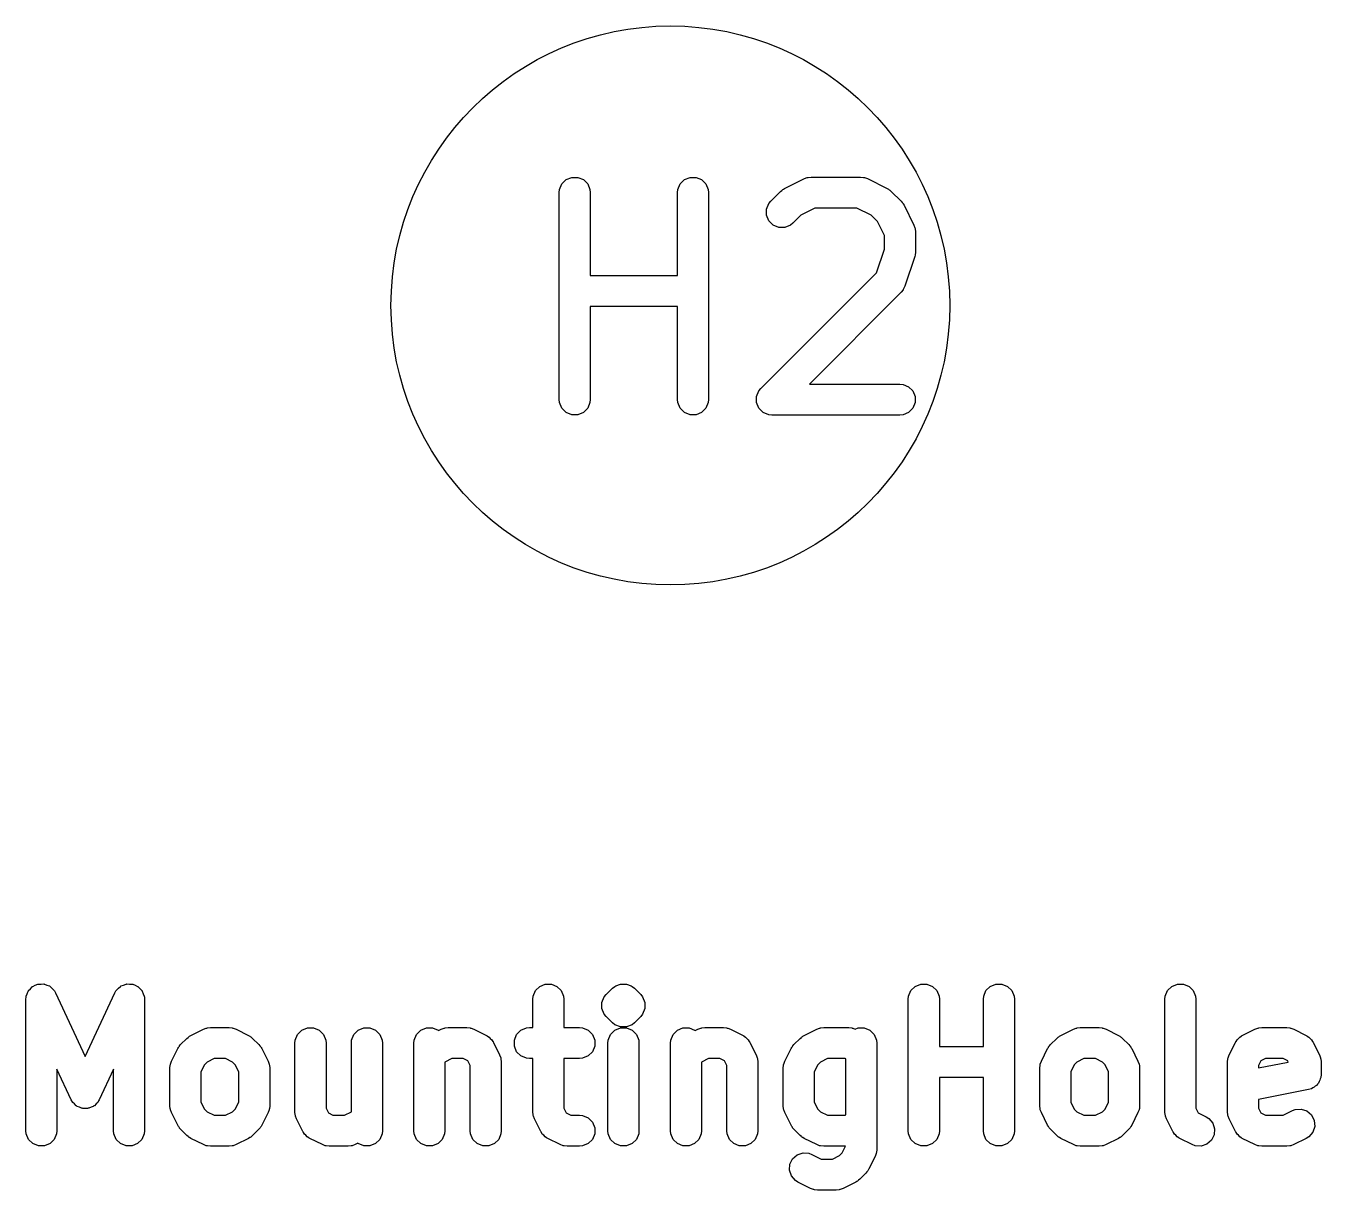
# Model space of a CAD drawing. Header units: inches. Extents: x 4.65 to 7.43, y -3.99 to -2.61.
# Drawn here: x 4.7199 to 4.9663, y -3.9871 to -3.7657 of the extents above; entities that cross this region are included whole.
import ezdxf

# ---------------------------------------------------------------- set-up
doc = ezdxf.new("R2010")
doc.units = ezdxf.units.IN
doc.header["$MEASUREMENT"] = 0
doc.layers.add('BLACK', color=250, linetype='CONTINUOUS')

msp = doc.modelspace()

# ---------------------------------------------------------------- linework, layer by layer
at = {"layer": 'BLACK', "linetype": 'CONTINUOUS'}
for p, q in [((4.82144, -3.79686), (4.82188, -3.79579)), ((4.82188, -3.79579), (4.82269, -3.79498)), ((4.82269, -3.79498), (4.82376, -3.79454)), ((4.82376, -3.79454), (4.82491, -3.79454)), ((4.82491, -3.79454), (4.82597, -3.79498)), ((4.82597, -3.79498), (4.82679, -3.79579)), ((4.82679, -3.79579), (4.82723, -3.79686)), ((4.84394, -3.79686), (4.84438, -3.79579)), ((4.84438, -3.79579), (4.84519, -3.79498)), ((4.84519, -3.79498), (4.84626, -3.79454)), ((4.84626, -3.79454), (4.84741, -3.79454)), ((4.84741, -3.79454), (4.84847, -3.79498)), ((4.84847, -3.79498), (4.84929, -3.79579)), ((4.84929, -3.79579), (4.84973, -3.79686)), ((4.86401, -3.79682), (4.86426, -3.79667)), ((4.86426, -3.79667), (4.86801, -3.79479)), ((4.86801, -3.79479), (4.86855, -3.79459)), ((4.86855, -3.79459), (4.86865, -3.79458)), ((4.86865, -3.79458), (4.86875, -3.79454)), ((4.86875, -3.79454), (4.86933, -3.79448)), ((4.86933, -3.79448), (4.8787, -3.79448)), ((4.8787, -3.79448), (4.87928, -3.79454)), ((4.87928, -3.79454), (4.87938, -3.79458)), ((4.87938, -3.79458), (4.87948, -3.79459)), ((4.87948, -3.79459), (4.88002, -3.79479)), ((4.88002, -3.79479), (4.88377, -3.79667)), ((4.88377, -3.79667), (4.88402, -3.79682)), ((4.82138, -3.79743), (4.82144, -3.79686)), ((4.82138, -3.8368), (4.82138, -3.79743)), ((4.82723, -3.79686), (4.82729, -3.79743)), ((4.82729, -3.79743), (4.82729, -3.81323)), ((4.84388, -3.79743), (4.84394, -3.79686)), ((4.84388, -3.81323), (4.84388, -3.79743)), ((4.84973, -3.79686), (4.84978, -3.79743)), ((4.84978, -3.79743), (4.84978, -3.8368)), ((4.86125, -3.79954), (4.86162, -3.7991)), ((4.86162, -3.7991), (4.86349, -3.79722)), ((4.86349, -3.79722), (4.86372, -3.79703)), ((4.86372, -3.79703), (4.86377, -3.79698)), ((4.86377, -3.79698), (4.86386, -3.79692)), ((4.86386, -3.79692), (4.86394, -3.79685)), ((4.86394, -3.79685), (4.86401, -3.79682)), ((4.88402, -3.79682), (4.88409, -3.79685)), ((4.88409, -3.79685), (4.88417, -3.79692)), ((4.88417, -3.79692), (4.88426, -3.79698)), ((4.88426, -3.79698), (4.88431, -3.79703)), ((4.88431, -3.79703), (4.88454, -3.79722)), ((4.88454, -3.79722), (4.88641, -3.7991)), ((4.88641, -3.7991), (4.8866, -3.79932)), ((4.86081, -3.80061), (4.86125, -3.79954)), ((4.86081, -3.80176), (4.86081, -3.80061)), ((4.87003, -3.80039), (4.86733, -3.80174)), ((4.87801, -3.80039), (4.87003, -3.80039)), ((4.8807, -3.80174), (4.87801, -3.80039)), ((4.8866, -3.79932), (4.88666, -3.79937)), ((4.88666, -3.79937), (4.88672, -3.79946)), ((4.88672, -3.79946), (4.88678, -3.79954)), ((4.88678, -3.79954), (4.88681, -3.79961)), ((4.88681, -3.79961), (4.88697, -3.79986)), ((4.88697, -3.79986), (4.88884, -3.80361)), ((4.86125, -3.80282), (4.86081, -3.80176)), ((4.86206, -3.80364), (4.86125, -3.80282)), ((4.86313, -3.80408), (4.86206, -3.80364)), ((4.86428, -3.80408), (4.86313, -3.80408)), ((4.86534, -3.80364), (4.86428, -3.80408)), ((4.86579, -3.80327), (4.86534, -3.80364)), ((4.86733, -3.80174), (4.86579, -3.80327)), ((4.8819, -3.80293), (4.8807, -3.80174)), ((4.88325, -3.80563), (4.8819, -3.80293)), ((4.88884, -3.80361), (4.88905, -3.80415)), ((4.88325, -3.8082), (4.88325, -3.80563)), ((4.88905, -3.80415), (4.88906, -3.80426)), ((4.88906, -3.80426), (4.8891, -3.80436)), ((4.8891, -3.80436), (4.88915, -3.80493)), ((4.88915, -3.80493), (4.88915, -3.80868)), ((4.88175, -3.81271), (4.88325, -3.8082)), ((4.88913, -3.80905), (4.88911, -3.80915)), ((4.88915, -3.80868), (4.88913, -3.80897)), ((4.88913, -3.80897), (4.88913, -3.80905)), ((4.889, -3.80962), (4.88713, -3.81524)), ((4.88907, -3.80933), (4.889, -3.80962)), ((4.8891, -3.80926), (4.88907, -3.80933)), ((4.88911, -3.80915), (4.8891, -3.80926)), ((4.82729, -3.81323), (4.84388, -3.81323)), ((4.85974, -3.83472), (4.88175, -3.81271)), ((4.88641, -3.81639), (4.86896, -3.83385)), ((4.88678, -3.81595), (4.88641, -3.81639)), ((4.88682, -3.81585), (4.88678, -3.81595)), ((4.88689, -3.81577), (4.88682, -3.81585)), ((4.88713, -3.81524), (4.88689, -3.81577)), ((4.84388, -3.81913), (4.82729, -3.81913)), ((4.82729, -3.81913), (4.82729, -3.8368)), ((4.84388, -3.8368), (4.84388, -3.81913)), ((4.85893, -3.83623), (4.85937, -3.83516)), ((4.85937, -3.83516), (4.85974, -3.83472)), ((4.86896, -3.83385), (4.8862, -3.83385)), ((4.8862, -3.83385), (4.88678, -3.83391)), ((4.88678, -3.83391), (4.88784, -3.83435)), ((4.88784, -3.83435), (4.88866, -3.83516)), ((4.88866, -3.83516), (4.8891, -3.83623)), ((4.82144, -3.83738), (4.82138, -3.8368)), ((4.82188, -3.83844), (4.82144, -3.83738)), ((4.82269, -3.83926), (4.82188, -3.83844)), ((4.82679, -3.83844), (4.82597, -3.83926)), ((4.82723, -3.83738), (4.82679, -3.83844)), ((4.82729, -3.8368), (4.82723, -3.83738)), ((4.84394, -3.83738), (4.84388, -3.8368)), ((4.84438, -3.83844), (4.84394, -3.83738)), ((4.84519, -3.83926), (4.84438, -3.83844)), ((4.84929, -3.83844), (4.84847, -3.83926)), ((4.84973, -3.83738), (4.84929, -3.83844)), ((4.84978, -3.8368), (4.84973, -3.83738)), ((4.85893, -3.83738), (4.85893, -3.83623)), ((4.85937, -3.83844), (4.85893, -3.83738)), ((4.86019, -3.83926), (4.85937, -3.83844)), ((4.88866, -3.83844), (4.88784, -3.83926)), ((4.8891, -3.83738), (4.88866, -3.83844)), ((4.8891, -3.83623), (4.8891, -3.83738)), ((4.82376, -3.8397), (4.82269, -3.83926)), ((4.82491, -3.8397), (4.82376, -3.8397)), ((4.82597, -3.83926), (4.82491, -3.8397)), ((4.84626, -3.8397), (4.84519, -3.83926)), ((4.84741, -3.8397), (4.84626, -3.8397)), ((4.84847, -3.83926), (4.84741, -3.8397)), ((4.86125, -3.8397), (4.86019, -3.83926)), ((4.86183, -3.83976), (4.86125, -3.8397)), ((4.8862, -3.83976), (4.86183, -3.83976)), ((4.88678, -3.8397), (4.8862, -3.83976)), ((4.88784, -3.83926), (4.88678, -3.8397)), ((4.72018, -3.94978), (4.72035, -3.94929)), ((4.72035, -3.94929), (4.7204, -3.94925)), ((4.7204, -3.94925), (4.72042, -3.94918)), ((4.72042, -3.94918), (4.72078, -3.94882)), ((4.72078, -3.94882), (4.72113, -3.94844)), ((4.72113, -3.94844), (4.72119, -3.94842)), ((4.72119, -3.94842), (4.72124, -3.94837)), ((4.72124, -3.94837), (4.72171, -3.94817)), ((4.72171, -3.94817), (4.72217, -3.94796)), ((4.72217, -3.94796), (4.72224, -3.94795)), ((4.72224, -3.94795), (4.7223, -3.94793)), ((4.7223, -3.94793), (4.72281, -3.94793)), ((4.72281, -3.94793), (4.72333, -3.94791)), ((4.72333, -3.94791), (4.72339, -3.94793)), ((4.72339, -3.94793), (4.72345, -3.94793)), ((4.72345, -3.94793), (4.72393, -3.94813)), ((4.72393, -3.94813), (4.72441, -3.9483)), ((4.72441, -3.9483), (4.72446, -3.94834)), ((4.72446, -3.94834), (4.72452, -3.94837)), ((4.72452, -3.94837), (4.72488, -3.94873)), ((4.72488, -3.94873), (4.72526, -3.94908)), ((4.72526, -3.94908), (4.7253, -3.94916)), ((4.7253, -3.94916), (4.72533, -3.94918)), ((4.72533, -3.94918), (4.72536, -3.94925)), ((4.72536, -3.94925), (4.72555, -3.94958)), ((4.73687, -3.94958), (4.73706, -3.94925)), ((4.73706, -3.94925), (4.73709, -3.94918)), ((4.73709, -3.94918), (4.73712, -3.94916)), ((4.73712, -3.94916), (4.73716, -3.94908)), ((4.73716, -3.94908), (4.73754, -3.94873)), ((4.73754, -3.94873), (4.7379, -3.94837)), ((4.7379, -3.94837), (4.73796, -3.94834)), ((4.73796, -3.94834), (4.73801, -3.9483)), ((4.73801, -3.9483), (4.73849, -3.94813)), ((4.73849, -3.94813), (4.73897, -3.94793)), ((4.73897, -3.94793), (4.73903, -3.94793)), ((4.73903, -3.94793), (4.7391, -3.94791)), ((4.7391, -3.94791), (4.73961, -3.94793)), ((4.73961, -3.94793), (4.74012, -3.94793)), ((4.74012, -3.94793), (4.74018, -3.94795)), ((4.74018, -3.94795), (4.74025, -3.94796)), ((4.74025, -3.94796), (4.74071, -3.94817)), ((4.74071, -3.94817), (4.74118, -3.94837)), ((4.74118, -3.94837), (4.74123, -3.94842)), ((4.74123, -3.94842), (4.74129, -3.94844)), ((4.74129, -3.94844), (4.74164, -3.94882)), ((4.74164, -3.94882), (4.742, -3.94918)), ((4.742, -3.94918), (4.74202, -3.94925)), ((4.74202, -3.94925), (4.74207, -3.94929)), ((4.74207, -3.94929), (4.74224, -3.94978)), ((4.81641, -3.95025), (4.81685, -3.94918)), ((4.81685, -3.94918), (4.81766, -3.94837)), ((4.81766, -3.94837), (4.81873, -3.94793)), ((4.81873, -3.94793), (4.81988, -3.94793)), ((4.81988, -3.94793), (4.82095, -3.94837)), ((4.82095, -3.94837), (4.82176, -3.94918)), ((4.82176, -3.94918), (4.8222, -3.95025)), ((4.83031, -3.94993), (4.8315, -3.94874)), ((4.8315, -3.94874), (4.83195, -3.94837)), ((4.83195, -3.94837), (4.83212, -3.9483)), ((4.83212, -3.9483), (4.83302, -3.94793)), ((4.83302, -3.94793), (4.83417, -3.94793)), ((4.83417, -3.94793), (4.83506, -3.9483)), ((4.83506, -3.9483), (4.83523, -3.94837)), ((4.83523, -3.94837), (4.83568, -3.94874)), ((4.83568, -3.94874), (4.83687, -3.94993)), ((4.88784, -3.95025), (4.88828, -3.94918)), ((4.88828, -3.94918), (4.88909, -3.94837)), ((4.88909, -3.94837), (4.89016, -3.94793)), ((4.89016, -3.94793), (4.89131, -3.94793)), ((4.89131, -3.94793), (4.89237, -3.94837)), ((4.89237, -3.94837), (4.89319, -3.94918)), ((4.89319, -3.94918), (4.89363, -3.95025)), ((4.90212, -3.95025), (4.90256, -3.94918)), ((4.90256, -3.94918), (4.90338, -3.94837)), ((4.90338, -3.94837), (4.90444, -3.94793)), ((4.90444, -3.94793), (4.9056, -3.94793)), ((4.9056, -3.94793), (4.90666, -3.94837)), ((4.90666, -3.94837), (4.90747, -3.94918)), ((4.90747, -3.94918), (4.90792, -3.95025)), ((4.93665, -3.95025), (4.93709, -3.94918)), ((4.93709, -3.94918), (4.9379, -3.94837)), ((4.9379, -3.94837), (4.93897, -3.94793)), ((4.93897, -3.94793), (4.94012, -3.94793)), ((4.94012, -3.94793), (4.94118, -3.94837)), ((4.94118, -3.94837), (4.942, -3.94918)), ((4.942, -3.94918), (4.94244, -3.95025)), ((4.71992, -3.95083), (4.71996, -3.95045)), ((4.71992, -3.97583), (4.71992, -3.95083)), ((4.71996, -3.95038), (4.71997, -3.95034)), ((4.71996, -3.95045), (4.71996, -3.95038)), ((4.71997, -3.95034), (4.71998, -3.95025)), ((4.71998, -3.95025), (4.72018, -3.94978)), ((4.72555, -3.94958), (4.73121, -3.9617)), ((4.73121, -3.9617), (4.73687, -3.94958)), ((4.74224, -3.94978), (4.74244, -3.95025)), ((4.74244, -3.95025), (4.74245, -3.95034)), ((4.74245, -3.95034), (4.74246, -3.95038)), ((4.74246, -3.95038), (4.74246, -3.95045)), ((4.74246, -3.95045), (4.7425, -3.95083)), ((4.7425, -3.95083), (4.7425, -3.97583)), ((4.81635, -3.95083), (4.81641, -3.95025)), ((4.81635, -3.95621), (4.81635, -3.95083)), ((4.8222, -3.95025), (4.82226, -3.95083)), ((4.82226, -3.95083), (4.82226, -3.95621)), ((4.8295, -3.95144), (4.82995, -3.95038)), ((4.8295, -3.95259), (4.8295, -3.95144)), ((4.82995, -3.95038), (4.83031, -3.94993)), ((4.83687, -3.94993), (4.83724, -3.95038)), ((4.83724, -3.95038), (4.83768, -3.95144)), ((4.83768, -3.95144), (4.83768, -3.95259)), ((4.88778, -3.95083), (4.88784, -3.95025)), ((4.88778, -3.97583), (4.88778, -3.95083)), ((4.89363, -3.95025), (4.89369, -3.95083)), ((4.89369, -3.95083), (4.89369, -3.95978)), ((4.90207, -3.95083), (4.90212, -3.95025)), ((4.90207, -3.95978), (4.90207, -3.95083)), ((4.90792, -3.95025), (4.90797, -3.95083)), ((4.90797, -3.95083), (4.90797, -3.97583)), ((4.93659, -3.95083), (4.93665, -3.95025)), ((4.93659, -3.97225), (4.93659, -3.95083)), ((4.94244, -3.95025), (4.9425, -3.95083)), ((4.9425, -3.95083), (4.9425, -3.97156)), ((4.82995, -3.95366), (4.8295, -3.95259)), ((4.83031, -3.9541), (4.82995, -3.95366)), ((4.8315, -3.95529), (4.83031, -3.9541)), ((4.83687, -3.9541), (4.83568, -3.95529)), ((4.83724, -3.95366), (4.83687, -3.9541)), ((4.83768, -3.95259), (4.83724, -3.95366)), ((4.75132, -3.95771), (4.7537, -3.95652)), ((4.7537, -3.95652), (4.75424, -3.95631)), ((4.75424, -3.95631), (4.75435, -3.9563)), ((4.75435, -3.9563), (4.75444, -3.95626)), ((4.75444, -3.95626), (4.75502, -3.95621)), ((4.75502, -3.95621), (4.75859, -3.95621)), ((4.75859, -3.95621), (4.75917, -3.95626)), ((4.75917, -3.95626), (4.75927, -3.9563)), ((4.75927, -3.9563), (4.75937, -3.95631)), ((4.75937, -3.95631), (4.75991, -3.95652)), ((4.75991, -3.95652), (4.76229, -3.95771)), ((4.77161, -3.95752), (4.77243, -3.9567)), ((4.77243, -3.9567), (4.77349, -3.95626)), ((4.77349, -3.95626), (4.77464, -3.95626)), ((4.77464, -3.95626), (4.77571, -3.9567)), ((4.77571, -3.9567), (4.77652, -3.95752)), ((4.78233, -3.95752), (4.78314, -3.9567)), ((4.78314, -3.9567), (4.78421, -3.95626)), ((4.78421, -3.95626), (4.78536, -3.95626)), ((4.78536, -3.95626), (4.78642, -3.9567)), ((4.78642, -3.9567), (4.78724, -3.95752)), ((4.79423, -3.95752), (4.79505, -3.9567)), ((4.79505, -3.9567), (4.79611, -3.95626)), ((4.79611, -3.95626), (4.79726, -3.95626)), ((4.79726, -3.95626), (4.79833, -3.9567)), ((4.79833, -3.9567), (4.79841, -3.95678)), ((4.79841, -3.95678), (4.79894, -3.95652)), ((4.79894, -3.95652), (4.79948, -3.95631)), ((4.79948, -3.95631), (4.79958, -3.9563)), ((4.79958, -3.9563), (4.79968, -3.95626)), ((4.79968, -3.95626), (4.80026, -3.95621)), ((4.80026, -3.95621), (4.80383, -3.95621)), ((4.80383, -3.95621), (4.80441, -3.95626)), ((4.80441, -3.95626), (4.8045, -3.9563)), ((4.8045, -3.9563), (4.80461, -3.95631)), ((4.80461, -3.95631), (4.80515, -3.95652)), ((4.80515, -3.95652), (4.80753, -3.95771)), ((4.81328, -3.95752), (4.81409, -3.9567)), ((4.81409, -3.9567), (4.81516, -3.95626)), ((4.81516, -3.95626), (4.81573, -3.95621)), ((4.81573, -3.95621), (4.81635, -3.95621)), ((4.82226, -3.95621), (4.82526, -3.95621)), ((4.82526, -3.95621), (4.82583, -3.95626)), ((4.82583, -3.95626), (4.8269, -3.9567)), ((4.8269, -3.9567), (4.82771, -3.95752)), ((4.83114, -3.95752), (4.83195, -3.9567)), ((4.83195, -3.95566), (4.8315, -3.95529)), ((4.83302, -3.9561), (4.83195, -3.95566)), ((4.83195, -3.9567), (4.83302, -3.95626)), ((4.83417, -3.9561), (4.83302, -3.9561)), ((4.83302, -3.9561), (4.83302, -3.9561)), ((4.83302, -3.95626), (4.83417, -3.95626)), ((4.83523, -3.95566), (4.83417, -3.9561)), ((4.83417, -3.9561), (4.83417, -3.9561)), ((4.83417, -3.95626), (4.83523, -3.9567)), ((4.83568, -3.95529), (4.83523, -3.95566)), ((4.83523, -3.9567), (4.83605, -3.95752)), ((4.84304, -3.95752), (4.84386, -3.9567)), ((4.84386, -3.9567), (4.84492, -3.95626)), ((4.84492, -3.95626), (4.84607, -3.95626)), ((4.84607, -3.95626), (4.84714, -3.9567)), ((4.84714, -3.9567), (4.84722, -3.95678)), ((4.84722, -3.95678), (4.84775, -3.95652)), ((4.84775, -3.95652), (4.84829, -3.95631)), ((4.84829, -3.95631), (4.84839, -3.9563)), ((4.84839, -3.9563), (4.84849, -3.95626)), ((4.84849, -3.95626), (4.84907, -3.95621)), ((4.84907, -3.95621), (4.85264, -3.95621)), ((4.85264, -3.95621), (4.85321, -3.95626)), ((4.85321, -3.95626), (4.85331, -3.9563)), ((4.85331, -3.9563), (4.85342, -3.95631)), ((4.85342, -3.95631), (4.85396, -3.95652)), ((4.85396, -3.95652), (4.85634, -3.95771)), ((4.86798, -3.95771), (4.87037, -3.95652)), ((4.87037, -3.95652), (4.87091, -3.95631)), ((4.87091, -3.95631), (4.87101, -3.9563)), ((4.87101, -3.9563), (4.87111, -3.95626)), ((4.87111, -3.95626), (4.87169, -3.95621)), ((4.87169, -3.95621), (4.87645, -3.95621)), ((4.87645, -3.95621), (4.87702, -3.95626)), ((4.87702, -3.95626), (4.87712, -3.9563)), ((4.87712, -3.9563), (4.87723, -3.95631)), ((4.87723, -3.95631), (4.8777, -3.95649)), ((4.8777, -3.95649), (4.87825, -3.95626)), ((4.87825, -3.95626), (4.87941, -3.95626)), ((4.87941, -3.95626), (4.88047, -3.9567)), ((4.88047, -3.9567), (4.88128, -3.95752)), ((4.91679, -3.95771), (4.91918, -3.95652)), ((4.91918, -3.95652), (4.91972, -3.95631)), ((4.91972, -3.95631), (4.91982, -3.9563)), ((4.91982, -3.9563), (4.91992, -3.95626)), ((4.91992, -3.95626), (4.9205, -3.95621)), ((4.9205, -3.95621), (4.92407, -3.95621)), ((4.92407, -3.95621), (4.92464, -3.95626)), ((4.92464, -3.95626), (4.92474, -3.9563)), ((4.92474, -3.9563), (4.92485, -3.95631)), ((4.92485, -3.95631), (4.92539, -3.95652)), ((4.92539, -3.95652), (4.92777, -3.95771)), ((4.95132, -3.95771), (4.9537, -3.95652)), ((4.9537, -3.95652), (4.95424, -3.95631)), ((4.95424, -3.95631), (4.95435, -3.9563)), ((4.95435, -3.9563), (4.95444, -3.95626)), ((4.95444, -3.95626), (4.95502, -3.95621)), ((4.95502, -3.95621), (4.95978, -3.95621)), ((4.95978, -3.95621), (4.96036, -3.95626)), ((4.96036, -3.95626), (4.96046, -3.9563)), ((4.96046, -3.9563), (4.96056, -3.95631)), ((4.96056, -3.95631), (4.9611, -3.95652)), ((4.9611, -3.95652), (4.96348, -3.95771)), ((4.74936, -3.95945), (4.75055, -3.95826)), ((4.75055, -3.95826), (4.75078, -3.95808)), ((4.75078, -3.95808), (4.75083, -3.95802)), ((4.75083, -3.95802), (4.75092, -3.95796)), ((4.75092, -3.95796), (4.751, -3.95789)), ((4.751, -3.95789), (4.75107, -3.95786)), ((4.75107, -3.95786), (4.75132, -3.95771)), ((4.76229, -3.95771), (4.76254, -3.95786)), ((4.76254, -3.95786), (4.76261, -3.95789)), ((4.76261, -3.95789), (4.76269, -3.95796)), ((4.76269, -3.95796), (4.76278, -3.95802)), ((4.76278, -3.95802), (4.76283, -3.95808)), ((4.76283, -3.95808), (4.76306, -3.95826)), ((4.76306, -3.95826), (4.76425, -3.95945)), ((4.77111, -3.95916), (4.77117, -3.95858)), ((4.77111, -3.97225), (4.77111, -3.95916)), ((4.77117, -3.95858), (4.77161, -3.95752)), ((4.77652, -3.95752), (4.77696, -3.95858)), ((4.77696, -3.95858), (4.77702, -3.95916)), ((4.77702, -3.95916), (4.77702, -3.97156)), ((4.78183, -3.95916), (4.78189, -3.95858)), ((4.78183, -3.97221), (4.78183, -3.95916)), ((4.78189, -3.95858), (4.78233, -3.95752)), ((4.78724, -3.95752), (4.78768, -3.95858)), ((4.78768, -3.95858), (4.78773, -3.95916)), ((4.78773, -3.95916), (4.78773, -3.97583)), ((4.79373, -3.95916), (4.79379, -3.95858)), ((4.79373, -3.97583), (4.79373, -3.95916)), ((4.79379, -3.95858), (4.79423, -3.95752)), ((4.80753, -3.95771), (4.80763, -3.95777)), ((4.80763, -3.95777), (4.80767, -3.95778)), ((4.80767, -3.95778), (4.80773, -3.95783)), ((4.80773, -3.95783), (4.80802, -3.95802)), ((4.80802, -3.95802), (4.80826, -3.9583)), ((4.80826, -3.9583), (4.80854, -3.95854)), ((4.80854, -3.95854), (4.80873, -3.95883)), ((4.80873, -3.95883), (4.80878, -3.95889)), ((4.80878, -3.95889), (4.80879, -3.95893)), ((4.80879, -3.95893), (4.80885, -3.95903)), ((4.80885, -3.95903), (4.81004, -3.96141)), ((4.81284, -3.95858), (4.81328, -3.95752)), ((4.81284, -3.95973), (4.81284, -3.95858)), ((4.82771, -3.95752), (4.82815, -3.95858)), ((4.82815, -3.95858), (4.82815, -3.95973)), ((4.83064, -3.95916), (4.8307, -3.95858)), ((4.83064, -3.97583), (4.83064, -3.95916)), ((4.8307, -3.95858), (4.83114, -3.95752)), ((4.83605, -3.95752), (4.83649, -3.95858)), ((4.83649, -3.95858), (4.83654, -3.95916)), ((4.83654, -3.95916), (4.83654, -3.97583)), ((4.84254, -3.95916), (4.8426, -3.95858)), ((4.84254, -3.97583), (4.84254, -3.95916)), ((4.8426, -3.95858), (4.84304, -3.95752)), ((4.85634, -3.95771), (4.85644, -3.95777)), ((4.85644, -3.95777), (4.85648, -3.95778)), ((4.85648, -3.95778), (4.85654, -3.95783)), ((4.85654, -3.95783), (4.85683, -3.95802)), ((4.85683, -3.95802), (4.85707, -3.9583)), ((4.85707, -3.9583), (4.85735, -3.95854)), ((4.85735, -3.95854), (4.85754, -3.95883)), ((4.85754, -3.95883), (4.85758, -3.95889)), ((4.85758, -3.95889), (4.8576, -3.95893)), ((4.8576, -3.95893), (4.85766, -3.95903)), ((4.85766, -3.95903), (4.85885, -3.96141)), ((4.86603, -3.95945), (4.86722, -3.95826)), ((4.86722, -3.95826), (4.86744, -3.95808)), ((4.86744, -3.95808), (4.86749, -3.95802)), ((4.86749, -3.95802), (4.86758, -3.95796)), ((4.86758, -3.95796), (4.86766, -3.95789)), ((4.86766, -3.95789), (4.86774, -3.95786)), ((4.86774, -3.95786), (4.86798, -3.95771)), ((4.88128, -3.95752), (4.88173, -3.95858)), ((4.88173, -3.95858), (4.88178, -3.95916)), ((4.88178, -3.95916), (4.88178, -3.9794)), ((4.91484, -3.95945), (4.91603, -3.95826)), ((4.91603, -3.95826), (4.91625, -3.95808)), ((4.91625, -3.95808), (4.9163, -3.95802)), ((4.9163, -3.95802), (4.91639, -3.95796)), ((4.91639, -3.95796), (4.91647, -3.95789)), ((4.91647, -3.95789), (4.91655, -3.95786)), ((4.91655, -3.95786), (4.91679, -3.95771)), ((4.92777, -3.95771), (4.92802, -3.95786)), ((4.92802, -3.95786), (4.92809, -3.95789)), ((4.92809, -3.95789), (4.92817, -3.95796)), ((4.92817, -3.95796), (4.92826, -3.95802)), ((4.92826, -3.95802), (4.92831, -3.95808)), ((4.92831, -3.95808), (4.92854, -3.95826)), ((4.92854, -3.95826), (4.92973, -3.95945)), ((4.94881, -3.96141), (4.95, -3.95903)), ((4.95, -3.95903), (4.95006, -3.95893)), ((4.95006, -3.95893), (4.95007, -3.95889)), ((4.95007, -3.95889), (4.95012, -3.95883)), ((4.95012, -3.95883), (4.95031, -3.95854)), ((4.95031, -3.95854), (4.95059, -3.9583)), ((4.95059, -3.9583), (4.95083, -3.95802)), ((4.95083, -3.95802), (4.95112, -3.95783)), ((4.95112, -3.95783), (4.95118, -3.95778)), ((4.95118, -3.95778), (4.95122, -3.95777)), ((4.95122, -3.95777), (4.95132, -3.95771)), ((4.96348, -3.95771), (4.96358, -3.95777)), ((4.96358, -3.95777), (4.96362, -3.95778)), ((4.96362, -3.95778), (4.96368, -3.95783)), ((4.96368, -3.95783), (4.96397, -3.95802)), ((4.96397, -3.95802), (4.96422, -3.9583)), ((4.96422, -3.9583), (4.9645, -3.95854)), ((4.9645, -3.95854), (4.96468, -3.95883)), ((4.96468, -3.95883), (4.96473, -3.95889)), ((4.96473, -3.95889), (4.96474, -3.95893)), ((4.96474, -3.95893), (4.9648, -3.95903)), ((4.9648, -3.95903), (4.96599, -3.96141)), ((4.74762, -3.9626), (4.74881, -3.96022)), ((4.74881, -3.96022), (4.74896, -3.95997)), ((4.74896, -3.95997), (4.74899, -3.9599)), ((4.74899, -3.9599), (4.74906, -3.95982)), ((4.74906, -3.95982), (4.74912, -3.95973)), ((4.74912, -3.95973), (4.74917, -3.95968)), ((4.74917, -3.95968), (4.74936, -3.95945)), ((4.76425, -3.95945), (4.76444, -3.95968)), ((4.76444, -3.95968), (4.7645, -3.95973)), ((4.7645, -3.95973), (4.76455, -3.95982)), ((4.76455, -3.95982), (4.76462, -3.9599)), ((4.76462, -3.9599), (4.76465, -3.95997)), ((4.76465, -3.95997), (4.7648, -3.96022)), ((4.7648, -3.96022), (4.76599, -3.9626)), ((4.81004, -3.96141), (4.81025, -3.96195)), ((4.81328, -3.9608), (4.81284, -3.95973)), ((4.81409, -3.96161), (4.81328, -3.9608)), ((4.81516, -3.96205), (4.81409, -3.96161)), ((4.8269, -3.96161), (4.82583, -3.96205)), ((4.82771, -3.9608), (4.8269, -3.96161)), ((4.82815, -3.95973), (4.82771, -3.9608)), ((4.85885, -3.96141), (4.85906, -3.96195)), ((4.86428, -3.9626), (4.86547, -3.96022)), ((4.86547, -3.96022), (4.86563, -3.95997)), ((4.86563, -3.95997), (4.86566, -3.9599)), ((4.86566, -3.9599), (4.86573, -3.95982)), ((4.86573, -3.95982), (4.86578, -3.95973)), ((4.86578, -3.95973), (4.86584, -3.95968)), ((4.86584, -3.95968), (4.86603, -3.95945)), ((4.89369, -3.95978), (4.90207, -3.95978)), ((4.91309, -3.9626), (4.91428, -3.96022)), ((4.91428, -3.96022), (4.91444, -3.95997)), ((4.91444, -3.95997), (4.91447, -3.9599)), ((4.91447, -3.9599), (4.91454, -3.95982)), ((4.91454, -3.95982), (4.91459, -3.95973)), ((4.91459, -3.95973), (4.91465, -3.95968)), ((4.91465, -3.95968), (4.91484, -3.95945)), ((4.92973, -3.95945), (4.92991, -3.95968)), ((4.92991, -3.95968), (4.92997, -3.95973)), ((4.92997, -3.95973), (4.93003, -3.95982)), ((4.93003, -3.95982), (4.93009, -3.9599)), ((4.93009, -3.9599), (4.93012, -3.95997)), ((4.93012, -3.95997), (4.93028, -3.96022)), ((4.93028, -3.96022), (4.93147, -3.9626)), ((4.9486, -3.96195), (4.94881, -3.96141)), ((4.96599, -3.96141), (4.9662, -3.96195)), ((4.72853, -3.96993), (4.72583, -3.96414)), ((4.72583, -3.96414), (4.72583, -3.97583)), ((4.73659, -3.96414), (4.73389, -3.96993)), ((4.73659, -3.97583), (4.73659, -3.96414)), ((4.7473, -3.96392), (4.74736, -3.96334)), ((4.7473, -3.97106), (4.7473, -3.96392)), ((4.74736, -3.96334), (4.7474, -3.96325)), ((4.7474, -3.96325), (4.74741, -3.96314)), ((4.74741, -3.96314), (4.74762, -3.9626)), ((4.75387, -3.96329), (4.75321, -3.96462)), ((4.75439, -3.96278), (4.75387, -3.96329)), ((4.75572, -3.96211), (4.75439, -3.96278)), ((4.75789, -3.96211), (4.75572, -3.96211)), ((4.75922, -3.96278), (4.75789, -3.96211)), ((4.75974, -3.96329), (4.75922, -3.96278)), ((4.7604, -3.96462), (4.75974, -3.96329)), ((4.76599, -3.9626), (4.7662, -3.96314)), ((4.7662, -3.96314), (4.76621, -3.96325)), ((4.76621, -3.96325), (4.76625, -3.96334)), ((4.76625, -3.96334), (4.76631, -3.96392)), ((4.76631, -3.96392), (4.76631, -3.97106)), ((4.80095, -3.96211), (4.79964, -3.96277)), ((4.79964, -3.96277), (4.79964, -3.97583)), ((4.80313, -3.96211), (4.80095, -3.96211)), ((4.80401, -3.96255), (4.80313, -3.96211)), ((4.80445, -3.96343), (4.80401, -3.96255)), ((4.80445, -3.97583), (4.80445, -3.96343)), ((4.81025, -3.96195), (4.81026, -3.96206)), ((4.81026, -3.96206), (4.8103, -3.96215)), ((4.8103, -3.96215), (4.81035, -3.96273)), ((4.81035, -3.96273), (4.81035, -3.97583)), ((4.81573, -3.96211), (4.81516, -3.96205)), ((4.81635, -3.96211), (4.81573, -3.96211)), ((4.81635, -3.97225), (4.81635, -3.96211)), ((4.82526, -3.96211), (4.82226, -3.96211)), ((4.82226, -3.96211), (4.82226, -3.97156)), ((4.82583, -3.96205), (4.82526, -3.96211)), ((4.84976, -3.96211), (4.84845, -3.96277)), ((4.84845, -3.96277), (4.84845, -3.97583)), ((4.85194, -3.96211), (4.84976, -3.96211)), ((4.85282, -3.96255), (4.85194, -3.96211)), ((4.85326, -3.96343), (4.85282, -3.96255)), ((4.85326, -3.97583), (4.85326, -3.96343)), ((4.85906, -3.96195), (4.85907, -3.96206)), ((4.85907, -3.96206), (4.85911, -3.96215)), ((4.85911, -3.96215), (4.85916, -3.96273)), ((4.85916, -3.96273), (4.85916, -3.97583)), ((4.86397, -3.96392), (4.86403, -3.96334)), ((4.86397, -3.97106), (4.86397, -3.96392)), ((4.86403, -3.96334), (4.86407, -3.96325)), ((4.86407, -3.96325), (4.86408, -3.96314)), ((4.86408, -3.96314), (4.86428, -3.9626)), ((4.87054, -3.96329), (4.86988, -3.96462)), ((4.87105, -3.96278), (4.87054, -3.96329)), ((4.87238, -3.96211), (4.87105, -3.96278)), ((4.87575, -3.96211), (4.87238, -3.96211)), ((4.87588, -3.96217), (4.87575, -3.96211)), ((4.87588, -3.97281), (4.87588, -3.96217)), ((4.91278, -3.96392), (4.91284, -3.96334)), ((4.91278, -3.97106), (4.91278, -3.96392)), ((4.91284, -3.96334), (4.91288, -3.96325)), ((4.91288, -3.96325), (4.91289, -3.96314)), ((4.91289, -3.96314), (4.91309, -3.9626)), ((4.91935, -3.96329), (4.91869, -3.96462)), ((4.91986, -3.96278), (4.91935, -3.96329)), ((4.92119, -3.96211), (4.91986, -3.96278)), ((4.92337, -3.96211), (4.92119, -3.96211)), ((4.9247, -3.96278), (4.92337, -3.96211)), ((4.92521, -3.96329), (4.9247, -3.96278)), ((4.92588, -3.96462), (4.92521, -3.96329)), ((4.93147, -3.9626), (4.93168, -3.96314)), ((4.93168, -3.96314), (4.93168, -3.96325)), ((4.93168, -3.96325), (4.93173, -3.96334)), ((4.93173, -3.96334), (4.93178, -3.96392)), ((4.93178, -3.96392), (4.93178, -3.97106)), ((4.9485, -3.96273), (4.94855, -3.96215)), ((4.9485, -3.97225), (4.9485, -3.96273)), ((4.94855, -3.96215), (4.94859, -3.96206)), ((4.94859, -3.96206), (4.9486, -3.96195)), ((4.95484, -3.96255), (4.9544, -3.96343)), ((4.9544, -3.96389), (4.96007, -3.96276)), ((4.9544, -3.96343), (4.9544, -3.96389)), ((4.95572, -3.96211), (4.95484, -3.96255)), ((4.95908, -3.96211), (4.95572, -3.96211)), ((4.95996, -3.96255), (4.95908, -3.96211)), ((4.96007, -3.96276), (4.95996, -3.96255)), ((4.9662, -3.96195), (4.96621, -3.96206)), ((4.96621, -3.96206), (4.96625, -3.96215)), ((4.96625, -3.96215), (4.96631, -3.96273)), ((4.96631, -3.96273), (4.96631, -3.96511)), ((4.75321, -3.96462), (4.75321, -3.97037)), ((4.7604, -3.97037), (4.7604, -3.96462)), ((4.86988, -3.96462), (4.86988, -3.97037)), ((4.90207, -3.96568), (4.89369, -3.96568)), ((4.89369, -3.96568), (4.89369, -3.97583)), ((4.90207, -3.97583), (4.90207, -3.96568)), ((4.91869, -3.96462), (4.91869, -3.97037)), ((4.92588, -3.97037), (4.92588, -3.96462)), ((4.96592, -3.96648), (4.96581, -3.96675)), ((4.96608, -3.96624), (4.96592, -3.96648)), ((4.96614, -3.96595), (4.96608, -3.96624)), ((4.96625, -3.96569), (4.96614, -3.96595)), ((4.96631, -3.96511), (4.96625, -3.96569)), ((4.96393, -3.96801), (4.9544, -3.96991)), ((4.96449, -3.96784), (4.96393, -3.96801)), ((4.96473, -3.96768), (4.96449, -3.96784)), ((4.96499, -3.96757), (4.96473, -3.96768)), ((4.9652, -3.96736), (4.96499, -3.96757)), ((4.96544, -3.9672), (4.9652, -3.96736)), ((4.9656, -3.96696), (4.96544, -3.9672)), ((4.96581, -3.96675), (4.9656, -3.96696)), ((4.72866, -3.97014), (4.72853, -3.96993)), ((4.72869, -3.97021), (4.72866, -3.97014)), ((4.72873, -3.97026), (4.72869, -3.97021)), ((4.72883, -3.97043), (4.72873, -3.97026)), ((4.72916, -3.97073), (4.72883, -3.97043)), ((4.72946, -3.97106), (4.72916, -3.97073)), ((4.72958, -3.97112), (4.72946, -3.97106)), ((4.72968, -3.97121), (4.72958, -3.97112)), ((4.7301, -3.97136), (4.72968, -3.97121)), ((4.73051, -3.97155), (4.7301, -3.97136)), ((4.73064, -3.97156), (4.73051, -3.97155)), ((4.73076, -3.9716), (4.73064, -3.97156)), ((4.73121, -3.97158), (4.73076, -3.9716)), ((4.73166, -3.9716), (4.73121, -3.97158)), ((4.73178, -3.97156), (4.73166, -3.9716)), ((4.73191, -3.97155), (4.73178, -3.97156)), ((4.73232, -3.97136), (4.73191, -3.97155)), ((4.73274, -3.97121), (4.73232, -3.97136)), ((4.73284, -3.97112), (4.73274, -3.97121)), ((4.73296, -3.97106), (4.73284, -3.97112)), ((4.73326, -3.97073), (4.73296, -3.97106)), ((4.73359, -3.97043), (4.73326, -3.97073)), ((4.73369, -3.97026), (4.73359, -3.97043)), ((4.73373, -3.97021), (4.73369, -3.97026)), ((4.73376, -3.97014), (4.73373, -3.97021)), ((4.73389, -3.96993), (4.73376, -3.97014)), ((4.74736, -3.97164), (4.7473, -3.97106)), ((4.7474, -3.97174), (4.74736, -3.97164)), ((4.75321, -3.97037), (4.75387, -3.9717)), ((4.75974, -3.9717), (4.7604, -3.97037)), ((4.76625, -3.97164), (4.76621, -3.97174)), ((4.76631, -3.97106), (4.76625, -3.97164)), ((4.77702, -3.97156), (4.77746, -3.97243)), ((4.82226, -3.97156), (4.8227, -3.97243)), ((4.86403, -3.97164), (4.86397, -3.97106)), ((4.86407, -3.97174), (4.86403, -3.97164)), ((4.86988, -3.97037), (4.87054, -3.9717)), ((4.91284, -3.97164), (4.91278, -3.97106)), ((4.91288, -3.97174), (4.91284, -3.97164)), ((4.91869, -3.97037), (4.91935, -3.9717)), ((4.92521, -3.9717), (4.92588, -3.97037)), ((4.93173, -3.97164), (4.93168, -3.97174)), ((4.93178, -3.97106), (4.93173, -3.97164)), ((4.9425, -3.97156), (4.94293, -3.97243)), ((4.9544, -3.96991), (4.9544, -3.97156)), ((4.9544, -3.97156), (4.95484, -3.97243)), ((4.74741, -3.97184), (4.7474, -3.97174)), ((4.74762, -3.97238), (4.74741, -3.97184)), ((4.74881, -3.97476), (4.74762, -3.97238)), ((4.75387, -3.9717), (4.75439, -3.97221)), ((4.75439, -3.97221), (4.75572, -3.97287)), ((4.75572, -3.97287), (4.75789, -3.97287)), ((4.75789, -3.97287), (4.75922, -3.97221)), ((4.75922, -3.97221), (4.75974, -3.9717)), ((4.76599, -3.97238), (4.7648, -3.97476)), ((4.7662, -3.97184), (4.76599, -3.97238)), ((4.76621, -3.97174), (4.7662, -3.97184)), ((4.77117, -3.97283), (4.77111, -3.97225)), ((4.77121, -3.97293), (4.77117, -3.97283)), ((4.77122, -3.97303), (4.77121, -3.97293)), ((4.77143, -3.97357), (4.77122, -3.97303)), ((4.77262, -3.97596), (4.77143, -3.97357)), ((4.77746, -3.97243), (4.77834, -3.97287)), ((4.77834, -3.97287), (4.78051, -3.97287)), ((4.78051, -3.97287), (4.78183, -3.97221)), ((4.81641, -3.97283), (4.81635, -3.97225)), ((4.81645, -3.97293), (4.81641, -3.97283)), ((4.81646, -3.97303), (4.81645, -3.97293)), ((4.81666, -3.97357), (4.81646, -3.97303)), ((4.81785, -3.97596), (4.81666, -3.97357)), ((4.8227, -3.97243), (4.82357, -3.97287)), ((4.82357, -3.97287), (4.82526, -3.97287)), ((4.82526, -3.97287), (4.82583, -3.97293)), ((4.82583, -3.97293), (4.8269, -3.97337)), ((4.8269, -3.97337), (4.82771, -3.97418)), ((4.86408, -3.97184), (4.86407, -3.97174)), ((4.86428, -3.97238), (4.86408, -3.97184)), ((4.86547, -3.97476), (4.86428, -3.97238)), ((4.87054, -3.9717), (4.87105, -3.97221)), ((4.87105, -3.97221), (4.87238, -3.97287)), ((4.87238, -3.97287), (4.87575, -3.97287)), ((4.87575, -3.97287), (4.87588, -3.97281)), ((4.91289, -3.97184), (4.91288, -3.97174)), ((4.91309, -3.97238), (4.91289, -3.97184)), ((4.91428, -3.97476), (4.91309, -3.97238)), ((4.91935, -3.9717), (4.91986, -3.97221)), ((4.91986, -3.97221), (4.92119, -3.97287)), ((4.92119, -3.97287), (4.92337, -3.97287)), ((4.92337, -3.97287), (4.9247, -3.97221)), ((4.9247, -3.97221), (4.92521, -3.9717)), ((4.93147, -3.97238), (4.93028, -3.97476)), ((4.93168, -3.97184), (4.93147, -3.97238)), ((4.93168, -3.97174), (4.93168, -3.97184)), ((4.93665, -3.97283), (4.93659, -3.97225)), ((4.93669, -3.97293), (4.93665, -3.97283)), ((4.9367, -3.97303), (4.93669, -3.97293)), ((4.9369, -3.97357), (4.9367, -3.97303)), ((4.93809, -3.97596), (4.9369, -3.97357)), ((4.94293, -3.97243), (4.94444, -3.97318)), ((4.94444, -3.97318), (4.94493, -3.97349)), ((4.94493, -3.97349), (4.94568, -3.97436)), ((4.94855, -3.97283), (4.9485, -3.97225)), ((4.94859, -3.97293), (4.94855, -3.97283)), ((4.9486, -3.97303), (4.94859, -3.97293)), ((4.94881, -3.97357), (4.9486, -3.97303)), ((4.95, -3.97596), (4.94881, -3.97357)), ((4.95484, -3.97243), (4.95572, -3.97287)), ((4.95572, -3.97287), (4.95908, -3.97287)), ((4.95908, -3.97287), (4.96084, -3.97199)), ((4.96084, -3.97199), (4.96138, -3.97179)), ((4.96138, -3.97179), (4.96253, -3.97171)), ((4.96253, -3.97171), (4.96362, -3.97207)), ((4.96362, -3.97207), (4.9645, -3.97282)), ((4.9645, -3.97282), (4.96501, -3.97385)), ((4.96501, -3.97385), (4.96509, -3.975)), ((4.71998, -3.9764), (4.71992, -3.97583)), ((4.72042, -3.97747), (4.71998, -3.9764)), ((4.72577, -3.9764), (4.72533, -3.97747)), ((4.72583, -3.97583), (4.72577, -3.9764)), ((4.73665, -3.9764), (4.73659, -3.97583)), ((4.73709, -3.97747), (4.73665, -3.9764)), ((4.74244, -3.9764), (4.742, -3.97747)), ((4.7425, -3.97583), (4.74244, -3.9764)), ((4.74896, -3.97501), (4.74881, -3.97476)), ((4.74899, -3.97508), (4.74896, -3.97501)), ((4.74906, -3.97517), (4.74899, -3.97508)), ((4.74912, -3.97525), (4.74906, -3.97517)), ((4.74917, -3.97531), (4.74912, -3.97525)), ((4.74936, -3.97553), (4.74917, -3.97531)), ((4.75055, -3.97672), (4.74936, -3.97553)), ((4.76425, -3.97553), (4.76306, -3.97672)), ((4.76444, -3.97531), (4.76425, -3.97553)), ((4.7645, -3.97525), (4.76444, -3.97531)), ((4.76455, -3.97517), (4.7645, -3.97525)), ((4.76462, -3.97508), (4.76455, -3.97517)), ((4.76465, -3.97501), (4.76462, -3.97508)), ((4.7648, -3.97476), (4.76465, -3.97501)), ((4.77268, -3.97605), (4.77262, -3.97596)), ((4.77269, -3.9761), (4.77268, -3.97605)), ((4.77274, -3.97615), (4.77269, -3.9761)), ((4.77293, -3.97645), (4.77274, -3.97615)), ((4.7732, -3.97669), (4.77293, -3.97645)), ((4.78768, -3.9764), (4.78724, -3.97747)), ((4.78773, -3.97583), (4.78768, -3.9764)), ((4.79379, -3.9764), (4.79373, -3.97583)), ((4.79423, -3.97747), (4.79379, -3.9764)), ((4.79958, -3.9764), (4.79914, -3.97747)), ((4.79964, -3.97583), (4.79958, -3.9764)), ((4.8045, -3.9764), (4.80445, -3.97583)), ((4.80495, -3.97747), (4.8045, -3.9764)), ((4.8103, -3.9764), (4.80986, -3.97747)), ((4.81035, -3.97583), (4.8103, -3.9764)), ((4.81792, -3.97605), (4.81785, -3.97596)), ((4.81793, -3.9761), (4.81792, -3.97605)), ((4.81798, -3.97615), (4.81793, -3.9761)), ((4.81816, -3.97645), (4.81798, -3.97615)), ((4.81844, -3.97669), (4.81816, -3.97645)), ((4.82771, -3.97418), (4.82815, -3.97525)), ((4.82815, -3.9764), (4.82771, -3.97747)), ((4.82815, -3.97525), (4.82815, -3.9764)), ((4.8307, -3.9764), (4.83064, -3.97583)), ((4.83114, -3.97747), (4.8307, -3.9764)), ((4.83649, -3.9764), (4.83605, -3.97747)), ((4.83654, -3.97583), (4.83649, -3.9764)), ((4.8426, -3.9764), (4.84254, -3.97583)), ((4.84304, -3.97747), (4.8426, -3.9764)), ((4.84839, -3.9764), (4.84795, -3.97747)), ((4.84845, -3.97583), (4.84839, -3.9764)), ((4.85331, -3.9764), (4.85326, -3.97583)), ((4.85376, -3.97747), (4.85331, -3.9764)), ((4.85911, -3.9764), (4.85867, -3.97747)), ((4.85916, -3.97583), (4.85911, -3.9764)), ((4.86563, -3.97501), (4.86547, -3.97476)), ((4.86566, -3.97508), (4.86563, -3.97501)), ((4.86573, -3.97517), (4.86566, -3.97508)), ((4.86578, -3.97525), (4.86573, -3.97517)), ((4.86584, -3.97531), (4.86578, -3.97525)), ((4.86603, -3.97553), (4.86584, -3.97531)), ((4.86722, -3.97672), (4.86603, -3.97553)), ((4.88784, -3.9764), (4.88778, -3.97583)), ((4.88828, -3.97747), (4.88784, -3.9764)), ((4.89363, -3.9764), (4.89319, -3.97747)), ((4.89369, -3.97583), (4.89363, -3.9764)), ((4.90212, -3.9764), (4.90207, -3.97583)), ((4.90256, -3.97747), (4.90212, -3.9764)), ((4.90792, -3.9764), (4.90747, -3.97747)), ((4.90797, -3.97583), (4.90792, -3.9764)), ((4.91444, -3.97501), (4.91428, -3.97476)), ((4.91447, -3.97508), (4.91444, -3.97501)), ((4.91454, -3.97517), (4.91447, -3.97508)), ((4.91459, -3.97525), (4.91454, -3.97517)), ((4.91465, -3.97531), (4.91459, -3.97525)), ((4.91484, -3.97553), (4.91465, -3.97531)), ((4.91603, -3.97672), (4.91484, -3.97553)), ((4.92973, -3.97553), (4.92854, -3.97672)), ((4.92991, -3.97531), (4.92973, -3.97553)), ((4.92997, -3.97525), (4.92991, -3.97531)), ((4.93003, -3.97517), (4.92997, -3.97525)), ((4.93009, -3.97508), (4.93003, -3.97517)), ((4.93012, -3.97501), (4.93009, -3.97508)), ((4.93028, -3.97476), (4.93012, -3.97501)), ((4.93815, -3.97605), (4.93809, -3.97596)), ((4.93817, -3.9761), (4.93815, -3.97605)), ((4.93822, -3.97615), (4.93817, -3.9761)), ((4.9384, -3.97645), (4.93822, -3.97615)), ((4.93868, -3.97669), (4.9384, -3.97645)), ((4.94568, -3.97436), (4.94604, -3.97546)), ((4.94604, -3.97546), (4.94596, -3.97661)), ((4.95006, -3.97605), (4.95, -3.97596)), ((4.95007, -3.9761), (4.95006, -3.97605)), ((4.95012, -3.97615), (4.95007, -3.9761)), ((4.95031, -3.97645), (4.95012, -3.97615)), ((4.95059, -3.97669), (4.95031, -3.97645)), ((4.96473, -3.9761), (4.96397, -3.97697)), ((4.96509, -3.975), (4.96473, -3.9761)), ((4.72124, -3.97828), (4.72042, -3.97747)), ((4.7223, -3.97872), (4.72124, -3.97828)), ((4.72345, -3.97872), (4.7223, -3.97872)), ((4.72452, -3.97828), (4.72345, -3.97872)), ((4.72533, -3.97747), (4.72452, -3.97828)), ((4.7379, -3.97828), (4.73709, -3.97747)), ((4.73897, -3.97872), (4.7379, -3.97828)), ((4.74012, -3.97872), (4.73897, -3.97872)), ((4.74118, -3.97828), (4.74012, -3.97872)), ((4.742, -3.97747), (4.74118, -3.97828)), ((4.75078, -3.97691), (4.75055, -3.97672)), ((4.75083, -3.97697), (4.75078, -3.97691)), ((4.75092, -3.97702), (4.75083, -3.97697)), ((4.751, -3.97709), (4.75092, -3.97702)), ((4.75107, -3.97712), (4.751, -3.97709)), ((4.75132, -3.97728), (4.75107, -3.97712)), ((4.7537, -3.97847), (4.75132, -3.97728)), ((4.75424, -3.97867), (4.7537, -3.97847)), ((4.75435, -3.97868), (4.75424, -3.97867)), ((4.75444, -3.97872), (4.75435, -3.97868)), ((4.75502, -3.97878), (4.75444, -3.97872)), ((4.75859, -3.97878), (4.75502, -3.97878)), ((4.75917, -3.97872), (4.75859, -3.97878)), ((4.75927, -3.97868), (4.75917, -3.97872)), ((4.75937, -3.97867), (4.75927, -3.97868)), ((4.75991, -3.97847), (4.75937, -3.97867)), ((4.76229, -3.97728), (4.75991, -3.97847)), ((4.76254, -3.97712), (4.76229, -3.97728)), ((4.76261, -3.97709), (4.76254, -3.97712)), ((4.76269, -3.97702), (4.76261, -3.97709)), ((4.76278, -3.97697), (4.76269, -3.97702)), ((4.76283, -3.97691), (4.76278, -3.97697)), ((4.76306, -3.97672), (4.76283, -3.97691)), ((4.77345, -3.97697), (4.7732, -3.97669)), ((4.77374, -3.97715), (4.77345, -3.97697)), ((4.7738, -3.9772), (4.77374, -3.97715)), ((4.77384, -3.97722), (4.7738, -3.9772)), ((4.77394, -3.97728), (4.77384, -3.97722)), ((4.77632, -3.97847), (4.77394, -3.97728)), ((4.77686, -3.97867), (4.77632, -3.97847)), ((4.77696, -3.97868), (4.77686, -3.97867)), ((4.77706, -3.97872), (4.77696, -3.97868)), ((4.77764, -3.97878), (4.77706, -3.97872)), ((4.78121, -3.97878), (4.77764, -3.97878)), ((4.78179, -3.97872), (4.78121, -3.97878)), ((4.78188, -3.97868), (4.78179, -3.97872)), ((4.78199, -3.97867), (4.78188, -3.97868)), ((4.78253, -3.97847), (4.78199, -3.97867)), ((4.78306, -3.9782), (4.78253, -3.97847)), ((4.78314, -3.97828), (4.78306, -3.9782)), ((4.78421, -3.97872), (4.78314, -3.97828)), ((4.78536, -3.97872), (4.78421, -3.97872)), ((4.78642, -3.97828), (4.78536, -3.97872)), ((4.78724, -3.97747), (4.78642, -3.97828)), ((4.79505, -3.97828), (4.79423, -3.97747)), ((4.79611, -3.97872), (4.79505, -3.97828)), ((4.79726, -3.97872), (4.79611, -3.97872)), ((4.79833, -3.97828), (4.79726, -3.97872)), ((4.79914, -3.97747), (4.79833, -3.97828)), ((4.80576, -3.97828), (4.80495, -3.97747)), ((4.80682, -3.97872), (4.80576, -3.97828)), ((4.80798, -3.97872), (4.80682, -3.97872)), ((4.80904, -3.97828), (4.80798, -3.97872)), ((4.80986, -3.97747), (4.80904, -3.97828)), ((4.81869, -3.97697), (4.81844, -3.97669)), ((4.81898, -3.97715), (4.81869, -3.97697)), ((4.81903, -3.9772), (4.81898, -3.97715)), ((4.81908, -3.97722), (4.81903, -3.9772)), ((4.81918, -3.97728), (4.81908, -3.97722)), ((4.82156, -3.97847), (4.81918, -3.97728)), ((4.8221, -3.97867), (4.82156, -3.97847)), ((4.8222, -3.97868), (4.8221, -3.97867)), ((4.8223, -3.97872), (4.8222, -3.97868)), ((4.82288, -3.97878), (4.8223, -3.97872)), ((4.82526, -3.97878), (4.82288, -3.97878)), ((4.82583, -3.97872), (4.82526, -3.97878)), ((4.8269, -3.97828), (4.82583, -3.97872)), ((4.82771, -3.97747), (4.8269, -3.97828)), ((4.83195, -3.97828), (4.83114, -3.97747)), ((4.83302, -3.97872), (4.83195, -3.97828)), ((4.83417, -3.97872), (4.83302, -3.97872)), ((4.83523, -3.97828), (4.83417, -3.97872)), ((4.83605, -3.97747), (4.83523, -3.97828)), ((4.84386, -3.97828), (4.84304, -3.97747)), ((4.84492, -3.97872), (4.84386, -3.97828)), ((4.84607, -3.97872), (4.84492, -3.97872)), ((4.84714, -3.97828), (4.84607, -3.97872)), ((4.84795, -3.97747), (4.84714, -3.97828)), ((4.85457, -3.97828), (4.85376, -3.97747)), ((4.85563, -3.97872), (4.85457, -3.97828)), ((4.85679, -3.97872), (4.85563, -3.97872)), ((4.85785, -3.97828), (4.85679, -3.97872)), ((4.85867, -3.97747), (4.85785, -3.97828)), ((4.86744, -3.97691), (4.86722, -3.97672)), ((4.86749, -3.97697), (4.86744, -3.97691)), ((4.86758, -3.97702), (4.86749, -3.97697)), ((4.86766, -3.97709), (4.86758, -3.97702)), ((4.86774, -3.97712), (4.86766, -3.97709)), ((4.86798, -3.97728), (4.86774, -3.97712)), ((4.87037, -3.97847), (4.86798, -3.97728)), ((4.87091, -3.97867), (4.87037, -3.97847)), ((4.87101, -3.97868), (4.87091, -3.97867)), ((4.87111, -3.97872), (4.87101, -3.97868)), ((4.87169, -3.97878), (4.87111, -3.97872)), ((4.87584, -3.97878), (4.87169, -3.97878)), ((4.87521, -3.98003), (4.87584, -3.97878)), ((4.88909, -3.97828), (4.88828, -3.97747)), ((4.89016, -3.97872), (4.88909, -3.97828)), ((4.89131, -3.97872), (4.89016, -3.97872)), ((4.89237, -3.97828), (4.89131, -3.97872)), ((4.89319, -3.97747), (4.89237, -3.97828)), ((4.90338, -3.97828), (4.90256, -3.97747)), ((4.90444, -3.97872), (4.90338, -3.97828)), ((4.9056, -3.97872), (4.90444, -3.97872)), ((4.90666, -3.97828), (4.9056, -3.97872)), ((4.90747, -3.97747), (4.90666, -3.97828)), ((4.91625, -3.97691), (4.91603, -3.97672)), ((4.9163, -3.97697), (4.91625, -3.97691)), ((4.91639, -3.97702), (4.9163, -3.97697)), ((4.91647, -3.97709), (4.91639, -3.97702)), ((4.91655, -3.97712), (4.91647, -3.97709)), ((4.91679, -3.97728), (4.91655, -3.97712)), ((4.91918, -3.97847), (4.91679, -3.97728)), ((4.91972, -3.97867), (4.91918, -3.97847)), ((4.91982, -3.97868), (4.91972, -3.97867)), ((4.91992, -3.97872), (4.91982, -3.97868)), ((4.9205, -3.97878), (4.91992, -3.97872)), ((4.92407, -3.97878), (4.9205, -3.97878)), ((4.92464, -3.97872), (4.92407, -3.97878)), ((4.92474, -3.97868), (4.92464, -3.97872)), ((4.92485, -3.97867), (4.92474, -3.97868)), ((4.92539, -3.97847), (4.92485, -3.97867)), ((4.92777, -3.97728), (4.92539, -3.97847)), ((4.92802, -3.97712), (4.92777, -3.97728)), ((4.92809, -3.97709), (4.92802, -3.97712)), ((4.92817, -3.97702), (4.92809, -3.97709)), ((4.92826, -3.97697), (4.92817, -3.97702)), ((4.92831, -3.97691), (4.92826, -3.97697)), ((4.92854, -3.97672), (4.92831, -3.97691)), ((4.93892, -3.97697), (4.93868, -3.97669)), ((4.93922, -3.97715), (4.93892, -3.97697)), ((4.93927, -3.9772), (4.93922, -3.97715)), ((4.93932, -3.97722), (4.93927, -3.9772)), ((4.93941, -3.97728), (4.93932, -3.97722)), ((4.94179, -3.97847), (4.93941, -3.97728)), ((4.94233, -3.97867), (4.94179, -3.97847)), ((4.94348, -3.97875), (4.94233, -3.97867)), ((4.94458, -3.97839), (4.94348, -3.97875)), ((4.94545, -3.97764), (4.94458, -3.97839)), ((4.94596, -3.97661), (4.94545, -3.97764)), ((4.95083, -3.97697), (4.95059, -3.97669)), ((4.95112, -3.97715), (4.95083, -3.97697)), ((4.95118, -3.9772), (4.95112, -3.97715)), ((4.95122, -3.97722), (4.95118, -3.9772)), ((4.95132, -3.97728), (4.95122, -3.97722)), ((4.9537, -3.97847), (4.95132, -3.97728)), ((4.95424, -3.97867), (4.9537, -3.97847)), ((4.95435, -3.97868), (4.95424, -3.97867)), ((4.95444, -3.97872), (4.95435, -3.97868)), ((4.95502, -3.97878), (4.95444, -3.97872)), ((4.95978, -3.97878), (4.95502, -3.97878)), ((4.96036, -3.97872), (4.95978, -3.97878)), ((4.96046, -3.97868), (4.96036, -3.97872)), ((4.96056, -3.97867), (4.96046, -3.97868)), ((4.9611, -3.97847), (4.96056, -3.97867)), ((4.96348, -3.97728), (4.9611, -3.97847)), ((4.96397, -3.97697), (4.96348, -3.97728)), ((4.86527, -3.98219), (4.86578, -3.98116)), ((4.86578, -3.98116), (4.86665, -3.9804)), ((4.86665, -3.9804), (4.86775, -3.98004)), ((4.86775, -3.98004), (4.86889, -3.98012)), ((4.86889, -3.98012), (4.86944, -3.98033)), ((4.86944, -3.98033), (4.87119, -3.98121)), ((4.87119, -3.98121), (4.87337, -3.98121)), ((4.87337, -3.98121), (4.8747, -3.98054)), ((4.8747, -3.98054), (4.87521, -3.98003)), ((4.88147, -3.98072), (4.88028, -3.9831)), ((4.88168, -3.98018), (4.88147, -3.98072)), ((4.88173, -3.97997), (4.88168, -3.98007)), ((4.88168, -3.98007), (4.88168, -3.98018)), ((4.88178, -3.9794), (4.88173, -3.97997)), ((4.86519, -3.98334), (4.86527, -3.98219)), ((4.86555, -3.98443), (4.86519, -3.98334)), ((4.87973, -3.98387), (4.87854, -3.98506)), ((4.87991, -3.98364), (4.87973, -3.98387)), ((4.87997, -3.98359), (4.87991, -3.98364)), ((4.88003, -3.9835), (4.87997, -3.98359)), ((4.88009, -3.98342), (4.88003, -3.9835)), ((4.88012, -3.98335), (4.88009, -3.98342)), ((4.88028, -3.9831), (4.88012, -3.98335)), ((4.8663, -3.9853), (4.86555, -3.98443)), ((4.86679, -3.98561), (4.8663, -3.9853)), ((4.86918, -3.9868), (4.86679, -3.98561)), ((4.87777, -3.98561), (4.87539, -3.9868)), ((4.87802, -3.98545), (4.87777, -3.98561)), ((4.87809, -3.98542), (4.87802, -3.98545)), ((4.87817, -3.98536), (4.87809, -3.98542)), ((4.87826, -3.9853), (4.87817, -3.98536)), ((4.87831, -3.98524), (4.87826, -3.9853)), ((4.87854, -3.98506), (4.87831, -3.98524)), ((4.86972, -3.98701), (4.86918, -3.9868)), ((4.86982, -3.98701), (4.86972, -3.98701)), ((4.86992, -3.98705), (4.86982, -3.98701)), ((4.8705, -3.98711), (4.86992, -3.98705)), ((4.87407, -3.98711), (4.8705, -3.98711)), ((4.87464, -3.98705), (4.87407, -3.98711)), ((4.87474, -3.98701), (4.87464, -3.98705)), ((4.87485, -3.98701), (4.87474, -3.98701)), ((4.87539, -3.9868), (4.87485, -3.98701))]:
    msp.add_line(p, q, dxfattribs=at)
at = {"layer": 'BLACK'}
msp.add_circle((4.84252, -3.8189), 0.05315, dxfattribs=at)
msp.add_circle((4.84252, -3.8189), 0.05315, dxfattribs=at)

doc.saveas('drawing.dxf')
